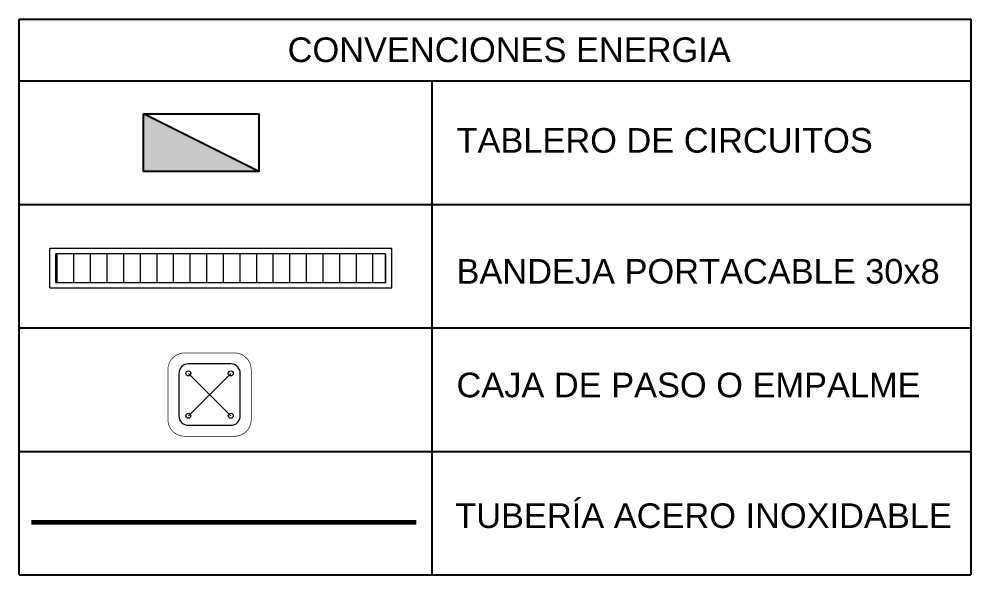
# Model space of a CAD drawing. Header units: millimetres. Extents: x -1568 to 288, y -22 to 892.
# Drawn here: x 284.12 to 287.989, y -5.265 to -3.005 of the extents above; entities that cross this region are included whole.
import ezdxf
from ezdxf.lldxf.tags import DXFTag

# ---------------------------------------------------------------- set-up
doc = ezdxf.new("R2010")
doc.units = ezdxf.units.MM
doc.linetypes.add('LÍNEAS_OCULTASX2', pattern=[0.75, 0.5, -0.25])
for name, color, linetype, lineweight in [('-CN-GYD-BANDEJA TIPO ESCALERA', 140, 'Continuous', 18), ('-CN-GYD-TUBERÍA TOMACORRIENTE PVC', 86, 'Continuous', 18), ('RE80', 7, 'Continuous', 15)]:
    doc.layers.add(name, color=color, linetype=linetype, lineweight=lineweight)
doc.layers.add('-CN-GYD-VENTANA GRAFICA', color=7, linetype='Continuous', lineweight=5, true_color=0xa953a0)
for name, color, linetype in [('AIRE ACONDICIONADO', 50, 'Continuous'), ('RE60', 7, 'Continuous'), ('TB', 7, 'Continuous')]:
    doc.layers.add(name, color=color, linetype=linetype)
doc.styles.add('ROMANS', font='arial.ttf')
doc.styles.get("Standard").update_dxf_attribs({"font": 'arial.ttf'})
tags = doc.linetypes.add('EMT_LINE', pattern='A,0.5,-0.2,["EMT",Standard,S=0.1,R=0,X=-0.1,Y=-0.05],-0.25', length=0.95).pattern_tags.tags
tags[6] = DXFTag(74, 10)

# ---------------------------------------------------------------- blocks, each defined once
blk = doc.blocks.new('TB')
at = {"layer": 'TB'}
h = blk.add_hatch(color=256, dxfattribs=at)
h.dxf.hatch_style = 1
h.paths.add_polyline_path([(0.1564, 0), (-0.1564, 0.1562), (-0.1564, 0)])
blk.add_lwpolyline([(-0.1564, 0.1562), (0.1564, 0.1562), (0.1564, 0), (-0.1564, 0)], close=True, dxfattribs=at)
blk.add_lwpolyline([(0.1564, 0), (-0.1564, 0.1562)], dxfattribs=at)
blk = doc.blocks.new('Caja de paso')
at = {"layer": '-CN-GYD-TUBERÍA TOMACORRIENTE PVC', "const_width": 0.00173}
blk.add_lwpolyline([(-0.1111, 0.0667), (-0.1111, -0.0667, 0.414214), (-0.0667, -0.1111), (0.0667, -0.1111, 0.414214), (0.1111, -0.0667), (0.1111, 0.0667, 0.414214), (0.0667, 0.1111), (-0.0667, 0.1111, 0.414214)], format="xyb", close=True, dxfattribs=at)
at = {"layer": '-CN-GYD-TUBERÍA TOMACORRIENTE PVC'}
blk.add_lwpolyline([(-0.0566, -0.0819), (0.0566, -0.0819, 0.414214), (0.0819, -0.0566), (0.0819, 0.0566, 0.414214), (0.0566, 0.0819), (-0.0566, 0.0819, 0.414214), (-0.0819, 0.0566), (-0.0819, -0.0566, 0.414214)], format="xyb", close=True, dxfattribs=at)
at = {"layer": '-CN-GYD-TUBERÍA TOMACORRIENTE PVC', "linetype": 'LÍNEAS_OCULTASX2'}
for points in [[(-0.0566, 0.0566), (0.0566, -0.0566)], [(0.0566, 0.0566), (-0.0566, -0.0566)]]:
    blk.add_lwpolyline(points, dxfattribs=at)
at = {"layer": '-CN-GYD-TUBERÍA TOMACORRIENTE PVC'}
for centre in [(-0.0566, 0.0566), (0.0566, 0.0566), (-0.0566, -0.0566), (0.0566, -0.0566)]:
    blk.add_circle(centre, 0.00665, dxfattribs=at)
blk = doc.blocks.new('A$Cfb7a7bca')
at = {"layer": '-CN-GYD-BANDEJA TIPO ESCALERA'}
h = blk.add_hatch(dxfattribs=at)
h.set_pattern_fill('ANSI31', color=1, scale=0.04, angle=45)
h.set_pattern_definition([(90, (-169.51541, 223.0835), (-0.127, 0), [])])
h.paths.add_polyline_path([(0.0508, 0.2599), (0.0508, 0.04), (2.5674, 0.04), (2.5674, 0.2599)])
at = {"layer": '-CN-GYD-BANDEJA TIPO ESCALERA', "color": 1, "lineweight": 13}
blk.add_lwpolyline([(0, 0), (2.6152, 0), (2.6152, 0.2999), (0, 0.2999)], dxfattribs=at)
at = {"layer": '-CN-GYD-BANDEJA TIPO ESCALERA', "color": 1}
for points in [[(0, 0), (0, 0.2999)], [(0.0478, 0.04), (2.5674, 0.04), (2.5674, 0.2599), (0.0478, 0.2599)], [(0.0478, 0.04), (0.0478, 0.2599)], [(2.5674, 0.2599), (2.5674, 0.04)]]:
    blk.add_lwpolyline(points, dxfattribs=at)

msp = doc.modelspace()

# ---------------------------------------------------------------- linework, layer by layer
at = {"layer": 'AIRE ACONDICIONADO', "linetype": 'EMT_LINE', "ltscale": 20, "const_width": 0.02}
msp.add_lwpolyline([(285.7347, -5.0506), (284.1695, -5.0506)], dxfattribs=at)
at = {"layer": 'RE60'}
for p, q in [((287.9886, -3.0048, 0), (287.9886, -5.2646, 0)), ((285.7976, -3.2559, 0), (285.7976, -5.2646, 0)), ((284.1197, -3.758, 0), (287.9886, -3.758, 0)), ((284.1197, -4.2602, 0), (287.9886, -4.2602, 0)), ((284.1197, -4.7624, 0), (287.9886, -4.7624, 0)), ((284.1197, -5.2646, 0), (287.9886, -5.2646, 0))]:
    msp.add_line(p, q, dxfattribs=at)
at = {"layer": 'RE60', "elevation": 0}
for points in [[(284.1197, -3.0048), (287.9886, -3.0048)], [(284.1197, -5.2646), (284.1197, -3.0048)], [(284.1197, -3.2559), (287.9886, -3.2559)]]:
    msp.add_lwpolyline(points, dxfattribs=at)

# ---------------------------------------------------------------- block references
at = {"layer": '-CN-GYD-VENTANA GRAFICA', "linetype": 'Continuous', "ltscale": 10, "xscale": 1.523145158877299, "yscale": 1.523145158877299, "zscale": 1.523145158877299}
msp.add_blockref('Caja de paso', (284.894, -4.5314), dxfattribs=at)
at = {"xscale": 0.5316541395079968, "yscale": 0.5316541395079968, "zscale": 1.063308279015994}
msp.add_blockref('A$Cfb7a7bca', (284.2442, -4.0968), dxfattribs=at)
at = {"layer": 'TB', "xscale": 1.5, "yscale": 1.5, "zscale": 1.5}
msp.add_blockref('TB', (284.8603, -3.6241, 0), dxfattribs=at)

# ---------------------------------------------------------------- texts
at = {"layer": 'RE60', "ltscale": 0.02, "insert": (286.0924, -3.1303, 0), "char_height": 0.1, "width": 5.556574, "attachment_point": 5, "style": 'ROMANS'}
msp.add_mtext(' CONVENCIONES ENERGIA', dxfattribs=at)
at = {"layer": 'RE80', "ltscale": 0.015, "char_height": 0.1, "attachment_point": 4, "style": 'ROMANS'}
for s, insert, width in [('\\pxl1,r1.8772;TABLERO DE CIRCUITOS', (285.7976, -3.4986, 0), 3.387716), ('\\pxl1,r1.8772;{\\C0;BANDEJA PORTACABLE }30x8', (285.7976, -4.031, 0), 3.387716), ('\\pxl1,r1.8772;CAJA DE PASO O EMPALME', (285.7976, -4.493, 0), 3.387716), ('TUBERÍA ACERO INOXIDABLE', (285.8926, -5.0242, 0), 2.011846)]:
    msp.add_mtext(s, dxfattribs=dict(at, insert=insert, width=width))

doc.saveas('drawing.dxf')
